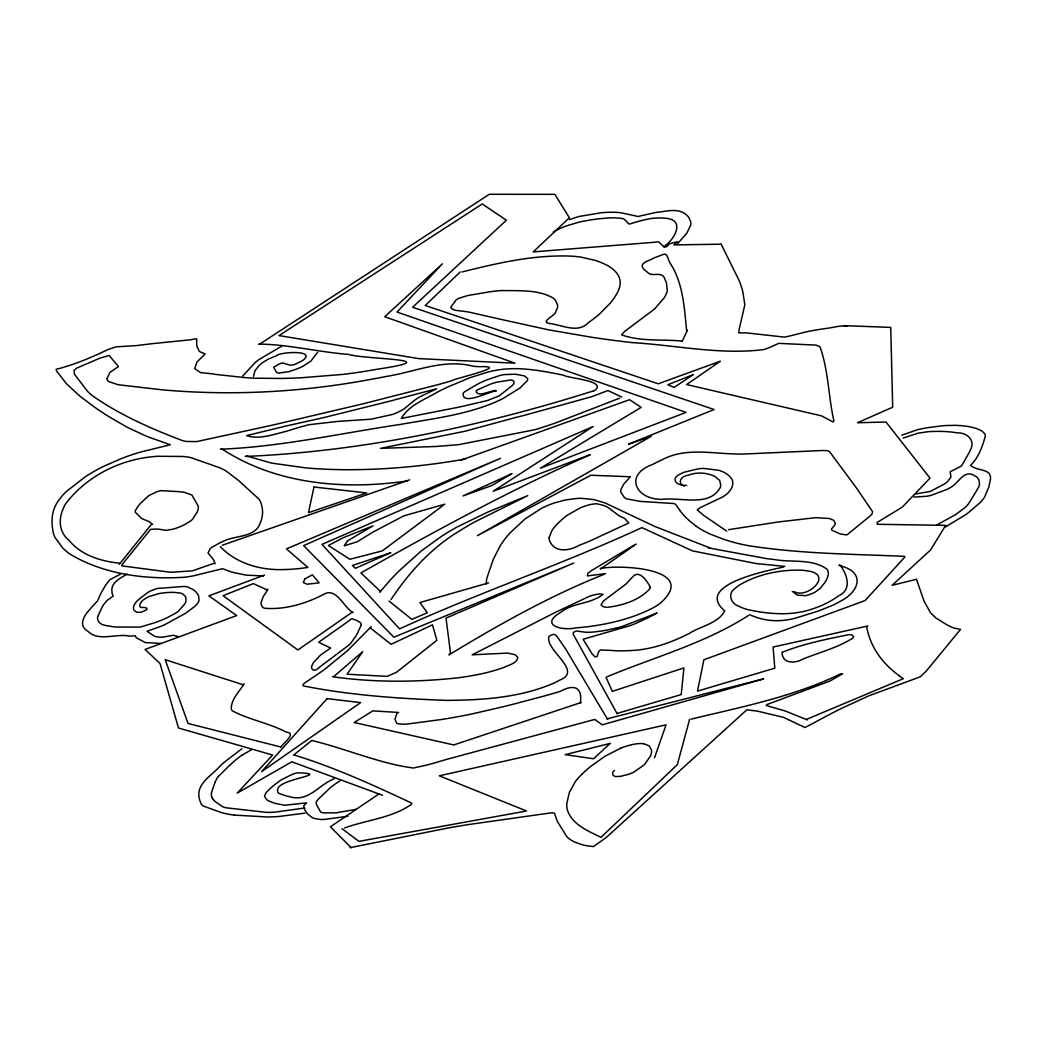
<?xml version="1.0" encoding="UTF-8"?>
<svg xmlns="http://www.w3.org/2000/svg" width="1042" height="1042" viewBox="0 0 1042 1042"><rect width="100%" height="100%" fill="white"/><g stroke="black" fill="none" stroke-linecap="round" stroke-linejoin="round"><path stroke-width="1.5" d="M686.665 331.017C684.477 309.604 683.409 286.85 672.767 267.403A427.077 142.559 -23.6 0 1 671.426 265.319A455.328 151.989 -23.6 0 1 669.133 261.125L666.841 255.407L665.33 254.248A5.145 1.719 -23.6 0 0 663.559 254.339L654.949 257.556A46.278 15.448 -23.6 0 0 649.987 259.953C640.999 263.326 639.319 266.465 647.408 272.17C651.992 277.927 662.517 269.891 665.017 279.647A212.242 70.843 -23.6 0 1 666.45 282.916L667.297 290.601A66.401 22.169 -23.6 0 1 666.346 293.649L665.89 294.691A101.282 33.813 -23.6 0 1 664.08 297.999L654.532 309.057L624.549 331.473L621.579 334.847C640.387 341.789 662.048 339.106 681.82 341.06M253.493 376.409L254.899 370.926L258.429 366.276A34.712 11.592 -23.6 0 1 262.141 362.903L268.028 359.256A33.578 11.201 -23.6 0 1 270.295 358.266L272.991 357.159A127.697 42.631 -23.6 0 1 276.469 355.778C278.644 352.144 316.039 349.487 303.535 359.816A5.497 1.837 -23.6 0 1 302.245 360.766L294.769 364.44A4.585 1.537 -23.6 0 1 293.466 364.83L291.877 365.078A13.533 4.52 -23.6 0 1 289.754 365.091L282.616 362.955A2.787 0.938 -23.6 0 0 281.431 363.202L280.572 363.502A19.199 6.408 -23.6 0 0 278.514 364.296L273.694 367.292L275.961 371.421A43.998 14.679 -23.6 0 0 276.638 372.241L277.485 372.919A6.005 2.006 -23.6 0 0 278.305 373.088L288.621 371.72L296.931 368.959A36.053 12.035 -23.6 0 0 303.027 366.237L310.607 361.274A30.739 10.264 -23.6 0 0 311.792 359.92L312.665 358.748A110.165 36.77 -23.6 0 1 314.098 356.794L317.576 352.365M689.596 719.397L677.313 764.672L601.013 837.299C588.17 831.086 571.876 824.548 567.278 809.647A154.307 51.514 -23.6 0 1 566.848 803.382L569.323 792.506L575.314 781.643A83.764 27.965 -23.6 0 1 580.459 775.665L581.97 774.154M654.506 757.781L666.059 724.828L439.294 775.821L526.601 811.015M215.238 781.839L211.773 791.62A65.333 21.804 -23.6 0 0 211.956 797.586M682.158 341.372L687.473 330.145M397.197 712.715L394.944 719.123L396.611 723.083A22.807 7.607 -23.6 0 0 399.203 723.969L403.593 724.164A76.144 25.412 -23.6 0 0 408.334 723.903L440.388 719.644A319.152 106.531 -23.6 0 0 472.664 713.783L502.413 706.906A687.616 229.527 -23.6 0 0 515.464 703.637L545.409 695.691A342.544 114.346 -23.6 0 0 560.257 691.406C574.129 683.578 582.908 687.486 580.29 703.389M267.963 589.277L263.196 596.74L261.138 602.276A49.326 16.464 -23.6 0 0 261.138 604.542L262.558 607.265A22.286 7.437 -23.6 0 0 264.746 608.254C283.177 609.791 301.88 604.738 318.5 596.949A91.006 30.374 -23.6 0 0 324.7 593.836C336.618 587.701 344.303 608.007 353.082 612.657M390.971 599.645C409.128 572.227 431.648 547.415 460.134 530.573A109.241 36.47 -23.6 0 1 474.475 522.042L527.747 495.627L487.708 512.13L458.076 526.51A100.084 33.409 -23.6 0 0 441.769 536.122L421.463 550.788L400.05 570.026A349.878 116.795 -23.6 0 0 390.724 579.547L379.731 592.299M244.128 683.747C239.465 691.601 231.077 699.117 231.285 708.873A39.987 13.351 -23.6 0 0 232.223 710.735C248.973 719.788 268.732 722.914 285.782 731.914A42.488 14.184 -23.6 0 0 287.826 732.383C296.149 733.972 281.952 744.353 280.65 747.414M242.721 376.006L255.407 362.316A38.02 12.686 -23.6 0 1 258.911 359.62L281.731 346.191M119.231 564.386L151.194 524.673M663.728 246.615C674.617 239.986 685.962 219.276 665.187 218.247A85.04 28.395 -23.6 0 0 659.768 217.947L653.347 218.247A35.493 11.853 -23.6 0 0 649.14 218.859L644.959 219.745A75.975 25.36 -23.6 0 0 639.371 221.112L636.87 221.803A35.649 11.905 -23.6 0 0 633.836 222.727L630.136 223.874A3.543 1.185 -23.6 0 1 629.003 224.004L626.958 222.076A35.545 11.866 -23.6 0 0 626.516 221.399L624.002 219.107A25.763 8.596 -23.6 0 0 622.374 218.468L614.793 217.791A105.659 35.272 -23.6 0 0 607.395 218.038L600.895 218.599A165.261 55.161 -23.6 0 0 592.143 219.706L582.556 221.36A47.242 15.773 -23.6 0 0 578.258 222.363L567.213 225.658A29.319 9.782 -23.6 0 0 559.476 228.797L553.354 231.897M614.48 770.416C610.43 773.151 613.373 777.606 617.593 776.485A22.312 7.45 -23.6 0 0 621.24 776.173L628.899 774.219A15.37 5.132 -23.6 0 0 633.81 772.122L644.347 764.763L650.599 755.854A66.74 22.273 -23.6 0 0 651.419 749.875L649.153 745.825L643.565 743.688M218.599 776.264L229.553 765.375M371.304 626.581L347.715 650.482L324.518 669.446A132.529 44.233 -23.6 0 1 315.557 675.685L304.264 683.252L302.975 684.724L303.222 685.883C350.177 695.314 398.891 698.596 446.849 700.38C482.915 700.133 520.218 697.658 553.732 683.2A31.56 10.537 -23.6 0 0 560.14 679.918C583.312 670.566 544.341 650.039 549.056 636.31A5.77 1.928 -23.6 0 1 553.354 634.396L555.139 634.656L557.066 636.584L565.715 649.049L607.694 719.475M904.951 556.949L865.068 600.57L703.871 659.768L697.502 691.12L774.805 668.169L773.073 647.043L867.882 625.955M677.691 243.528L686.86 233.174L690.677 225.15A63.171 21.087 -23.6 0 0 690.781 221.959L688.983 217.726A137.114 45.77 -23.6 0 0 686.118 214.561C677.652 207.436 665.877 211.695 655.991 212.399A27.431 9.157 -23.6 0 0 652.722 213.141L637.991 216.462L621.514 212.881A72.093 24.07 -23.6 0 0 616.916 212.386L614.806 212.294A173.767 58 -23.6 0 0 611.875 212.255A105.164 35.102 -23.6 0 0 606.809 212.36A126.629 42.266 -23.6 0 0 601.612 212.698L578.753 216.528L569.57 219.575M460.264 271.897L425.24 305.475L658.231 383.795L720.387 361.17L686.626 384.563L821.461 415.849L833.17 422.01M333.883 676.453L362.72 651.667L347.038 674.239L387.207 676.362L396.572 672.207L436.858 640.335L432.456 624.822L391.115 644.321L370.236 627.883M293.414 755.255L312.027 740.315M241.848 748.768L223.509 762.822A51.201 17.089 -23.6 0 0 220.63 765.44C210.588 777.111 192.692 785.043 200.911 803.226A50.368 16.815 -23.6 0 0 203.164 805.974L221.165 812.526M842.757 673.744L829.862 681.077L766.912 704.574M352.417 612.032L297.908 649.987L223.092 595.698L253.336 583.611L266.843 589.837M600.583 568.906L636.271 544.08M748.729 615.288C705.33 643.318 654.493 657.007 607.147 676.727M379.001 793.913L330.431 826.788L351.18 847.719M259.197 344.433L489.323 194.281L554.878 194.346L569.375 217.765L533.217 251.904L658.739 241.913L664.392 247.241L666.984 246.433L669.381 243.815L677.482 241.718L673.966 244.896L719.775 244.219M593.211 391.401C610.521 380.799 567.851 378.507 563.305 375.133C541.983 370.874 519.984 366.458 498.219 369.91A61.66 20.579 -23.6 0 0 487.513 372.163L469.473 377.881L448.998 386.478A124.962 41.719 -23.6 0 0 437.887 391.844C425.188 399.412 408.92 404.986 401.339 418.441L459.939 406.953L487.695 400.441L499.235 395.856L512.846 385.045A14.666 4.897 -23.6 0 0 513.81 383.495A16.008 5.34 -23.6 0 0 510.854 379.965L496.865 382.167A52.621 17.571 -23.6 0 0 490.626 384.055L477.184 389.968A5.314 1.771 -23.6 0 0 476.077 391.05C477.353 397.744 491.043 390.516 495.679 390.424M840.972 673.679C793.952 696.694 741.657 706.906 691.054 719.149M339.861 781.057L336.566 783.102A36.118 12.048 -23.6 0 0 330.379 787.648L324.283 793.457A82.136 27.418 -23.6 0 1 322.46 795.28C319.985 798.029 313.551 801.624 317.263 805.896A79.7 26.61 -23.6 0 1 317.68 806.769L320.467 811.757A27.326 9.117 -23.6 0 0 322.955 812.838L335.732 812.877L356.09 809.347M634.018 545.187L591.804 570.378L587.948 573.243L587.349 575.926L605.571 573.608M251.487 749.732L244.232 753.913A23.64 7.893 -23.6 0 0 242.031 755.294M945.524 526.861L966.794 514.019L980.327 502.465A66.805 22.299 -23.6 0 0 984.625 497.034L988.884 486.888A242.044 80.794 -23.6 0 0 989.561 483.332C994.667 467.168 978.164 472.247 970.493 465.383C978.529 457.646 982.411 446.797 985.289 436.181A38.098 12.712 -23.6 0 0 984.872 433.876L981.746 430.841L977.018 428.744A149.501 49.899 -23.6 0 0 970.897 427.038A135.877 45.353 -23.6 0 0 964.071 425.931A142.181 47.463 -23.6 0 0 954.928 425.357L946.918 425.488A98.404 32.849 -23.6 0 0 941.89 425.865L927.94 427.65A85.144 28.421 -23.6 0 0 917.624 429.656L901.747 435.243M127.241 574.129C120.064 578.036 109.918 583.273 112.119 592.429A12.1 4.038 -23.6 0 0 112.132 593.445L113.213 596.063L108.29 599.593A10.264 3.426 -23.6 0 1 107.261 600.218L103.458 604.816A143.848 48.01 -23.6 0 1 102.246 606.874L97.688 616.603A79.726 26.61 -23.6 0 0 97.648 619.417C99.107 625.799 107.378 625.513 112.484 626.62A100.735 33.631 -23.6 0 0 116.144 627.01L139.354 627.141A12.843 4.285 -23.6 0 0 141.751 626.659L154.646 622.725A42.214 14.093 -23.6 0 0 167.723 617.437L176.033 612.93A14.314 4.78 -23.6 0 0 178.495 611.12L184.903 603.748A31.442 10.498 -23.6 0 0 185.958 601.325L185.945 598.108A59.173 19.759 -23.6 0 0 185.007 595.998L182.793 593.992A36.678 12.244 -23.6 0 0 180.448 593.093L174.04 592.364A73.513 24.539 -23.6 0 0 169.325 592.416L168.218 592.481A60.631 20.241 -23.6 0 0 163.164 592.963L162.213 593.08A93.48 31.208 -23.6 0 0 159.426 593.497L148.811 596.61A20.501 6.838 -23.6 0 0 146.427 597.9L143.522 599.762A8.388 2.8 -23.6 0 0 142.051 601.039L140.826 602.745A46.187 15.422 -23.6 0 0 140.11 604.217C137.297 609.896 146.948 605.597 147.052 609.114A3.048 1.016 -23.6 0 1 146.167 609.961L142.52 611.706A6.968 2.318 -23.6 0 1 140.305 612.292L136.802 612.279L134.275 610.508A40.586 13.546 -23.6 0 1 133.558 608.788A34.308 11.449 -23.6 0 1 134.249 604.907L136.098 602.081A18.235 6.083 -23.6 0 1 137.414 600.726L138.873 599.437A100.892 33.683 -23.6 0 1 141.035 597.652L147.769 592.507A14.341 4.793 -23.6 0 1 150.191 591.088L157.082 588.483L183.965 586.451A39.817 13.285 -23.6 0 1 187.43 586.893L193.538 589.759A132.073 44.09 -23.6 0 1 196.873 593.054A107.521 35.897 -23.6 0 1 198.254 595.308A125.756 41.98 -23.6 0 1 198.827 596.714L198.983 600.609A26.858 8.961 -23.6 0 1 194.815 606.418L185.489 613.334L165.261 624.405A24.148 8.062 -23.6 0 1 160.937 626.333L147.013 631.27L149.566 633.054A81.602 27.235 -23.6 0 1 150.777 633.862L154.073 635.972A45.887 15.317 -23.6 0 0 156.873 636.844L160.807 637.261A15.656 5.223 -23.6 0 0 163.255 637.066L173.063 635.281L177.921 636.519M936.68 525.025L955.683 514.566L965.061 507.519A34.959 11.67 -23.6 0 0 968.539 503.755L970.962 499.913A71.195 23.771 -23.6 0 1 972.525 497.386L978.842 486.848A57.388 19.16 -23.6 0 0 979.402 484.191L979.285 481.769A89.312 29.814 -23.6 0 0 978.438 479.112L976.797 476.989A30.713 10.251 -23.6 0 0 975.338 476.194C964.319 468.314 959.226 482.667 950.994 487.174A35.675 11.905 -23.6 0 1 947.282 489.297L931.066 495.38A25.933 8.662 -23.6 0 1 926.95 496.226L913.938 497.086M333.948 778.726L330.965 780.237A36.079 12.048 -23.6 0 0 327.709 782.021C314.736 789.849 305.957 802.014 288.373 796.401A46.213 15.422 -23.6 0 1 286.394 795.997L278.878 793.34A22.312 7.45 -23.6 0 1 277.797 792.115L277.55 790.657A29.918 9.99 -23.6 0 1 277.849 789.185C278.422 778.765 333.883 774.063 297.4 772.825A12.804 4.272 -23.6 0 0 292.854 774.128L282.46 779.169A22.103 7.372 -23.6 0 0 279.699 780.914L274.333 784.978A83.021 27.717 -23.6 0 0 270.829 787.973L268.81 789.849A39.049 13.038 -23.6 0 0 266.895 791.842A51.162 17.076 -23.6 0 0 265.749 793.209L264.512 796.205L266.244 799.136A84.871 28.329 -23.6 0 0 268.315 800.777L274.32 803.2L284.635 805.245L306.608 802.861L303.73 805.844L304.798 809.66A233.551 77.968 -23.6 0 0 305.853 811.575L306.843 813.047A91.683 30.609 -23.6 0 0 307.742 814.102L312.001 817.449A53.142 17.74 -23.6 0 0 314.84 818.504L317.341 819.025A63.64 21.244 -23.6 0 0 323.671 819.52L347.924 816.264M101.582 352.561L106.623 350.177A20.579 6.864 -23.6 0 1 108.524 349.33L116.17 346.843L135.799 345.631A85.757 28.629 -23.6 0 0 139.25 345.267L147.769 344.199A240.402 80.247 -23.6 0 1 153.721 343.521L191.116 339.731A6.513 2.175 -23.6 0 0 193.057 339.184L196.651 338.806L196.717 344.277A61.257 20.449 -23.6 0 0 197.094 346.634L198.879 350.542A47.867 15.982 -23.6 0 0 199.777 351.675L205.157 353.954L196.99 361.965L194.711 368.621L200.663 372.632L213.076 373.883A38.867 12.973 -23.6 0 0 214.899 374.325L243.255 377.425A357.093 119.205 -23.6 0 0 254.222 378.207L281.418 378.441A743.519 248.191 -23.6 0 0 301.151 377.777L343.326 374.365A368.621 123.047 -23.6 0 0 359.047 372.228L364.114 371.447A413.57 138.052 -23.6 0 0 378.376 369.037C449.467 358.435 365.703 359.79 348.562 354.384C318.67 352.17 288.139 344.29 258.859 344.12M120.39 574.168L110.035 579.599L105.32 585.5A128.309 42.826 -23.6 0 1 104.226 587.571L101.777 591.817A150.491 50.237 -23.6 0 0 100.761 593.679L99.771 595.79A69.983 23.354 -23.6 0 0 99.277 597.092L97.701 600.687L91.878 607.03A67.3 22.468 -23.6 0 0 89.899 609.362C83.946 615.575 77.837 625.734 88.023 631.348C98.625 641.95 116.014 633.236 129.338 636.102A65.177 21.752 -23.6 0 0 132.855 635.907L135.343 635.802L136.163 637.704L145.333 642.588L161.106 643.409M806.677 719.319L903.193 678.733M620.628 748.247L605.35 756.023L590.749 766.365A93.637 31.26 -23.6 0 0 581.97 774.154M604.438 574.168C550.059 595.803 498.858 624.575 448.92 654.91L450.522 653.152L446.015 618.114L573.725 563.071L393.902 637.209L303.652 545.63L500.486 458.298L286.433 548.887L307.182 566.822M619.56 398.213L555.998 422.778A181.542 60.592 -23.6 0 1 549.824 424.941L538.44 428.653A56.711 18.925 -23.6 0 1 533.699 429.955L458.636 444.673L435.751 446.497L380.486 448.373L465.045 431.232L515.686 417.464A269.852 90.081 -23.6 0 0 525.963 414.898L591.53 396.742L607.981 390.555L621.813 397.093M214.444 563.175L192.262 570.873L172.555 572.188A82.943 27.691 -23.6 0 1 167.645 571.902L125.001 566.275A40.299 13.455 -23.6 0 1 123.282 566.132L121.627 565.624L122.617 563.93L150.621 529.349L157.785 528.997L166.121 530.365L173.285 529.115A21.622 7.216 -23.6 0 0 184.851 524.478L190.66 520.896A14.249 4.754 -23.6 0 0 192.692 519.124L197.172 511.987A49.117 16.398 -23.6 0 0 197.863 510.202L198.032 509.551A60.358 20.15 -23.6 0 0 198.24 506.138L191.884 495.015L184.903 492.462A116.951 39.036 -23.6 0 0 181.256 491.902A98.117 32.745 -23.6 0 0 177.687 491.577L161.588 490.691A8.805 2.944 -23.6 0 0 159.869 490.938L159.205 491.082A13.898 4.637 -23.6 0 0 156.873 491.733L148.759 495.64L140.592 503.195A105.555 35.233 -23.6 0 0 138.443 505.774L135.473 510.411A18.808 6.278 -23.6 0 0 135.278 512.13L141.1 518.056A72.224 24.109 -23.6 0 0 142.975 519.137L147.404 520.883A57.675 19.251 -23.6 0 1 149.345 521.834L152.653 524.439M264.394 575.106L208.882 595.868L236.69 615.575L145.085 649.427L160.038 663.533L178.482 728.006L272.639 755.046L237.211 793.118L291.851 761.793L382.557 795.307M903.114 438.083L918.249 433.12L927.836 431.74A152.861 51.032 -23.6 0 1 944.86 431.531L950.017 431.909A185.411 61.895 -23.6 0 1 957.468 432.912C967.276 432.352 975.846 440.805 970.258 450.157A80.833 26.975 -23.6 0 1 969.321 452.319L961.532 465.969L950.161 471.739L950.955 476.962L947.999 481.143A22.872 7.633 -23.6 0 1 944.625 483.892L930.428 491.381L915.827 493.921M461.059 460.121L629.576 399.698L641.156 407.357L540.316 468.236L686.092 412.372L397.041 312.066L442.368 263.834L384.745 316.716L515.008 363.176L418.871 358.63L278.982 335.589L482.251 203.971L506.386 220.227L412.606 307.247L714.083 409.519L628.534 444.192L651.198 436.324L477.444 535.653L590.84 475.256L630.332 476.754L623.78 484.113L621.032 489.219A41.98 14.015 -23.6 0 0 620.732 491.928L624.458 497.633A53.194 17.753 -23.6 0 0 626.763 498.91L640.218 501.384L673.666 503.52A25.451 8.492 -23.6 0 1 675.594 504.367L679.097 509.199A319.243 106.571 -23.6 0 0 680.009 510.567M222.272 545.253L409.61 479.841M581.084 702.516L453.778 744.939L354.176 722.51L372.854 710.891L398.656 712.467M496.344 391.05C490.717 390.463 462.14 406.51 463.13 393.42A12.048 4.025 -23.6 0 1 464.563 391.779L479.203 383.248A56.958 19.017 -23.6 0 1 487.278 379.757L499.339 375.641A25.438 8.492 -23.6 0 1 504.224 374.612L513.953 374.234A125.496 41.888 -23.6 0 1 517.288 374.495L524.517 375.928L527.643 378.585A17.558 5.861 -23.6 0 1 527.343 380.577L520.192 387.858L503.833 398.044A44.832 14.966 -23.6 0 1 496.552 401.6C466.113 414.911 432.69 418.676 400.271 424.446C340.395 433.303 280.975 446.888 220.305 449.206M616.864 713.496L681.207 694.571L683.93 667.896L612.331 691.367L606.014 677.287M488.633 582.882L419.887 602.55L427.272 612.748L411.916 619.391L389.044 601.078M763.773 678.876L602.302 724.828L595.19 719.735M344.642 827.908C366.615 820.015 392.365 817.918 411.603 804.216L411.668 803.135C374.221 785.447 335.211 767.707 295.212 755.32M594.852 719.423L447.786 759.071A366.797 122.435 -23.6 0 0 438.33 761.832L434.553 762.952A82.37 27.496 -23.6 0 1 421.632 766.222L417.777 767.029A24.357 8.128 -23.6 0 0 416.162 767.407L414.495 767.811A6.916 2.305 -23.6 0 1 413.335 768.006C378.858 763.408 346.113 748.768 312.366 740.628M607.017 718.85L762.913 679.006M915.293 579.573L892.095 585.317L930.506 550.059L945.654 525.363L877.312 524.282L877.117 522.472L902.242 507.167L930.011 478.135L885.987 422.01L857.462 422.739L892.694 407.214L890.741 327.409L844.059 325.638M462.062 271.962C497.034 263.183 532.762 254.899 569.062 256.058A170.38 56.88 -23.6 0 1 580.824 257.087L595.086 260.357A270.008 90.133 -23.6 0 1 604.581 264.069C612.266 267.651 620.876 274.241 620.172 283.685A104.265 34.803 -23.6 0 1 617.554 292.359L614.962 296.827A115.024 38.398 -23.6 0 1 609.935 303.496L599.58 313.955A74.386 24.839 -23.6 0 1 588.665 322.421C577.698 334.195 561.977 324.609 548.821 323.411C540.147 321.275 556.128 315.765 556.181 310.672A49.417 16.49 -23.6 0 0 557.353 307.911A45.093 15.057 -23.6 0 0 557.691 305.436L555.633 300.617A147.091 49.104 -23.6 0 0 553.237 298.09C538.089 289.285 518.564 290.913 501.436 290.536A139.771 46.656 -23.6 0 0 489.323 291.864L467.637 295.563L458.636 298.416A6.578 2.201 -23.6 0 0 456.109 299.927L450.978 307.064A15.552 5.184 -23.6 0 0 451.069 308.158L454.312 310.138L462.57 311.193A180.852 60.371 -23.6 0 1 469.356 312.17L498.558 318.839A443.931 148.185 -23.6 0 1 504.888 320.259L548.73 329.871L591.53 337.243A1997.188 666.672 -23.6 0 0 632.116 342.597C675.711 345.189 720.1 355.075 763.682 349.591A20.645 6.89 -23.6 0 0 770.272 347.22L778.778 343.352L815.912 345.11L819.937 346.699C828.559 370.379 828.338 396.65 833.965 421.137M350.19 847.641L447.943 828.012A773.438 258.182 -23.6 0 1 468.34 824.574L552.039 812.721L554.526 813.242L556.584 819.259A214.352 71.546 -23.6 0 0 557.691 821.93L566.77 836.583A139.172 46.46 -23.6 0 0 574.403 841.897L579.665 843.903A244.414 81.589 -23.6 0 0 585.5 845.531L593.471 846.586L606.418 837.338L746.84 709.81L757.3 711.1L783.48 717.339L804.997 727.537L815.026 722.275A282.291 94.236 -23.6 0 1 841.597 708.352L868.728 695.874L920.229 676.831L926.234 671.126L960.516 629.394L953.352 627.896L947.217 625.005L936.172 618.14L930.727 613.1L924.072 601.234L916.426 579.013M783.623 566.965C772.578 569.805 692.656 584.054 724.724 610.846C718.485 623.468 700.224 626.19 688.931 633.64C670.501 642.927 650.586 649.974 629.759 650.586A162.291 54.171 -23.6 0 1 618.14 650.82A145.971 48.727 -23.6 0 1 610.078 650.338L600.4 649.987L598.694 651.524L597.105 656.499L594.956 656.838L592.012 653.751L583.09 639.267L629.72 625.734A40.521 13.52 -23.6 0 0 635.672 623.442L644.373 619.508A169.325 56.529 -23.6 0 0 649.127 617.216L657.072 613.009L622.4 626.372A26.584 8.87 -23.6 0 1 618.088 627.675L606.991 630.071A139.784 46.656 -23.6 0 1 602.015 630.931L594.344 631.934A62.416 20.84 -23.6 0 1 590.033 632.22A68.746 22.95 -23.6 0 1 584.796 632.155L576.109 630.957L573.569 632.364L573.087 634.044L617.19 713.809M525.142 811.262L358.943 841.376L342.05 828.703M304.707 808.006L274.697 812.161A108.251 36.131 -23.6 0 1 266.544 812.382L225.997 807.784A63.223 21.101 -23.6 0 1 222.298 806.547L215.577 801.819A165.131 55.122 -23.6 0 1 213.363 799.54M465.11 459.066C426.321 465.943 386.96 469.747 347.546 469.721A659.508 220.149 -23.6 0 1 305.905 467.91L271.675 463.117L246.368 455.901M304.967 813.138L279.399 816.433A165.483 55.239 -23.6 0 1 267.481 816.98L234.32 815.091M728.553 529.675L778.543 521.938L815.782 517.653L829.25 518.499L833.639 520.258L835.28 523.175A21.074 7.034 -23.6 0 1 834.811 525.051L831.503 528.945L831.842 530.209L840.425 534.012L846.938 534.911L869.744 516.311L872.102 513.94L872.558 511.687L856.472 488.008L829.588 451.681L827.335 450.626L822.229 450.509L742.568 454.091A192.249 64.174 -23.6 0 1 735.574 453.973C711.048 453.478 684.868 447.461 662.061 459.822A47.255 15.773 -23.6 0 0 652.553 464.511C624.679 474.357 634.943 498.076 659.117 499.235A36.444 12.165 -23.6 0 0 661.709 499.418C680.543 496.708 709.472 507.845 720.452 487.122A104.122 34.751 -23.6 0 0 720.66 484.895L719.696 480.453L715.164 476.611A113.448 37.864 -23.6 0 0 708.925 474.227L705.577 473.498A57.167 19.082 -23.6 0 0 702.503 473.146A72.119 24.07 -23.6 0 0 700.159 473.042L695.6 473.315A16.972 5.666 -23.6 0 0 692.083 474.045A20.293 6.773 -23.6 0 0 688.072 475.269C681.676 475.881 676.388 482.459 684.138 486.171M307.846 567.447L301.464 568.307A153.969 51.397 -23.6 0 1 282.903 569.583C260.2 570.235 236.365 563.514 220.344 546.685M407.344 480.948C344.329 490.222 275.791 484.491 221.438 448.646M245.248 456.461C331.747 452.749 417.542 438.343 501.397 417.139A686.925 229.305 -23.6 0 0 592.872 391.089M600.257 568.593C618.206 564.36 699.416 567.825 660.797 602.81A28.395 9.482 -23.6 0 1 652.696 608.046C632.546 618.453 610.143 623.806 587.766 626.724A174.613 58.287 -23.6 0 1 575.692 627.87C562.576 631.061 538.675 625.213 560.713 612.357C570.521 604.36 583.52 604.152 594.656 599.202A32.068 10.707 -23.6 0 0 598.46 597.457L603.201 594.344L600.114 593.901A23.588 7.88 -23.6 0 0 595.308 594.643L593.015 595.203A18.456 6.161 -23.6 0 0 589.251 596.389L555.699 612.201L472.182 654.819L507.806 653.087L515.048 654.715L517.835 657.307C517.158 663.533 508.691 664.848 504.094 667.349C489.506 672.689 474.149 675.659 458.78 677.717C416.891 682.341 374.169 682.679 332.424 676.701M847.654 325.781L839.8 326.198A28.29 9.443 -23.6 0 0 837.364 326.55L833.287 327.305A68.525 22.872 -23.6 0 1 830.135 327.852L820.38 329.311A237.407 79.244 -23.6 0 0 814.675 330.223L810.142 331.03A41.862 13.976 -23.6 0 0 807.993 331.473L787.088 336.631A15.396 5.145 -23.6 0 1 784.118 337.087L746.046 332.841L739.885 332.919A5.874 1.967 -23.6 0 1 738.804 332.632L739.156 328.842A117.941 39.375 -23.6 0 0 739.82 326.537L744.848 304.746L742.816 291.591A879.292 293.505 -23.6 0 0 739.052 280.35L720.908 243.659M119.7 563.201C102.129 561.482 83.034 555.933 70.817 542.374A127.137 42.435 -23.6 0 1 69.006 540.459C58.808 531.85 58.261 519.307 63.64 507.649A69.189 23.093 -23.6 0 1 66.141 503.091C86.538 476.598 119.009 460.03 152.119 456.761A69.163 23.093 -23.6 0 1 157.511 456.279L182.78 456.461A120.638 40.273 -23.6 0 1 190.504 457.516L219.823 467.793A271.897 90.758 -23.6 0 1 226.518 471.297L238.527 480.479L258.963 499.118A123.829 41.328 -23.6 0 1 260.357 501.462L261.281 503.924A256.853 85.744 -23.6 0 1 262.297 508.496L262.493 510.398A154.516 51.579 -23.6 0 1 260.005 523.644C254.535 538.154 234.085 535.054 222.363 541.775A16.503 5.51 -23.6 0 0 219.432 543.064L212.19 547.128A11.54 3.855 -23.6 0 0 210.237 548.678L207.996 552.95L211.865 557.561A100.787 33.644 -23.6 0 1 213.636 559.971L215.108 563.8M263.6 575.979L246.094 575.119L233.525 572.527A294.3 98.235 -23.6 0 1 229.045 571.172L223.275 568.932A5.666 1.889 -23.6 0 0 221.842 568.841L193.473 575.835A79.114 26.402 -23.6 0 1 184.603 577.229C145.424 579.769 103.275 574.363 69.358 553.732A470.632 157.095 -23.6 0 1 62.507 547.714L54.952 537.398A230.699 77.004 -23.6 0 1 53.363 533.022C51.332 523.488 51.24 512.859 56.229 504.185A99.133 33.097 -23.6 0 1 58.782 500.134L62.637 495.302A58.938 19.668 -23.6 0 1 67.235 490.769L85.275 476.832A50.967 17.011 -23.6 0 1 90.185 473.68L94.132 471.362A68.785 22.963 -23.6 0 1 103.458 466.399L121.64 458.467A90.224 30.114 -23.6 0 1 131.136 455.028A79.296 26.467 -23.6 0 1 140.748 452.02L170.328 444.752L155.519 439.516A615.314 205.391 -23.6 0 1 146.271 436.142L127.45 427.402L109.097 416.774A2025.023 675.971 -23.6 0 1 94.067 406.797L80.13 396.364L66.61 383.912L56.62 371.056L56.151 369.246L58.078 368.751A21.478 7.164 -23.6 0 0 60.579 368.191L70.374 365.169A118.996 39.726 -23.6 0 0 76.548 362.994L78.528 362.264A88.648 29.593 -23.6 0 0 88.466 358.357L89.873 357.758A112.77 37.642 -23.6 0 0 101.595 352.574M904.287 556.324C852.148 554.07 799.631 553.823 747.987 545.578A427.324 142.65 -23.6 0 1 734.271 542.491A610.56 203.815 -23.6 0 1 723.799 539.352L710.136 534.09A423.065 141.23 -23.6 0 1 696.916 526.705L695.431 525.65M784.756 566.405L755.828 563.501L692.461 550.879L641.924 527.604C562.393 564.36 479.229 592.416 399.555 628.86L322.004 544.38L593.224 426.465L493.127 491.277L590.371 454.638C511.57 489.362 435.882 530.678 360.91 572.931L380.525 591.426M686.73 485.364C676.089 486.106 669.602 478.499 681.025 473.693A10.316 3.439 -23.6 0 1 684.125 472.221L698.088 468.874A51.774 17.284 -23.6 0 1 703.767 468.418L718.863 470.294A124.74 41.641 -23.6 0 1 729.882 476.663C736.486 482.707 730.755 491.928 724.594 495.666A13.077 4.363 -23.6 0 1 722.067 497.268L700.25 507.61L697.228 509.903L703.532 515.282L726.639 531.107M708.221 547.858L766.508 558.59A478.213 159.634 -23.6 0 0 773.776 559.45C791.112 562.797 811.822 558.225 826.879 569.101A55.252 18.443 -23.6 0 1 828.221 574.611L827.921 575.992A77.863 25.985 -23.6 0 1 824.691 582.765L820.223 588.287L815.313 591.999A9.938 3.321 -23.6 0 1 812.773 593.289L808.852 594.787A12.673 4.233 -23.6 0 1 805.518 595.633L797.417 595.203L792.272 591.361M766.117 705.447L785.434 711.061L807.342 719.944M279.985 746.788L188.029 723.448L165.209 659.703L243.672 684.933M710.019 547.936L655.158 526.614L605.024 502.921L593.745 499.587L581.944 498.35A77.004 25.698 -23.6 0 0 576.369 498.519L565.402 499.978L554.748 502.817A32.198 10.746 -23.6 0 0 541.215 508.509L525.22 518.825L510.137 532.814A147.547 49.248 -23.6 0 0 500.434 545.383L493.335 559.189L486.835 578.219A150.803 50.342 -23.6 0 0 486.367 584.002M838.875 565.441C866.736 571.745 859.259 592.429 839.227 601.833A29.671 9.899 -23.6 0 1 832.688 605.324L818.595 610.951L795.71 618.088A47.567 15.877 -23.6 0 1 785.577 620.094C773.477 621.827 760.934 619.899 749.862 614.728M794.408 591.739C807.732 599.163 833.782 574.233 807.706 570.977A102.155 34.099 -23.6 0 0 800.855 570.156C779.703 569.687 757.808 574.181 739.481 585.031A20.697 6.903 -23.6 0 0 734.871 588.587C727.199 593.706 731.002 603.891 738.895 606.249A161.927 54.054 -23.6 0 0 747.557 609.57C768.423 614.181 790.813 616.069 811.431 609.283C821.161 606.197 830.513 601.794 838.745 595.737C852.499 589.759 847.068 573.66 839.67 564.569M899.142 675.789L902.867 678.42M213.376 799.54L212.06 797.534M215.329 781.8A54.041 18.04 -23.6 0 1 218.377 776.303M229.8 765.336A61.322 20.475 -23.6 0 1 241.796 755.268M234.268 815.131A213.545 71.286 -23.6 0 1 221.191 812.513M899.246 675.737A645.311 215.407 -23.6 0 1 866.579 626.581M695.561 525.572A481.521 160.742 -23.6 0 1 679.97 510.58M620.628 748.208A29.463 9.834 -23.6 0 1 643.513 743.714M361.327 624.874L357.536 633.028A62.455 20.853 -23.6 0 1 356.598 634.917L350.959 643.044A24.721 8.258 -23.6 0 1 349.018 644.959L335.368 655.288A160.611 53.611 -23.6 0 0 332.216 657.645L323.71 664.001A52.204 17.427 -23.6 0 0 321.327 665.851C318.878 667.505 314.437 672.741 311.91 668.769A36.587 12.217 -23.6 0 1 311.662 666.268L313.434 662.608L320.337 655.236L330.679 648.046L318.657 642.276L348.523 621.149A25.803 8.61 -23.6 0 0 350.19 619.677L351.883 618.779L355.296 619.899A183.014 61.087 -23.6 0 1 358.005 621.136L360.753 622.947L361.327 624.874M782.19 652.305C781.878 664.054 795.411 663.598 802.991 659.052C819.507 652.357 837.273 647.863 852.447 638.355A6.343 2.11 -23.6 0 0 853.32 637.43A6.734 2.253 -23.6 0 0 853.685 636.649L851.809 634.93A19.98 6.669 -23.6 0 0 850.207 634.708A15.76 5.262 -23.6 0 0 848.657 634.695C826.397 639.15 802.9 643.956 782.19 652.305M107.105 378.493L107.261 380.109L108.889 381.659L118.215 384.745L161.614 389.747A672.429 224.46 -23.6 0 0 171.578 390.594C238.566 395.726 306.231 391.61 372.228 379.106A391.766 130.771 -23.6 0 0 386.738 376.383C415.615 371.76 444.009 358.37 473.576 366.315A163.412 54.549 -23.6 0 0 479.906 366.667C511.205 365.768 455.38 378.233 452.397 380.512A268.471 89.625 -23.6 0 1 439.242 384.342L363.502 403.71L273.004 425.006L196.678 441.6L186.401 441.469A139.211 46.473 -23.6 0 1 182.78 440.701C151.168 428.796 119.609 414.885 91.865 395.309A324.922 108.459 -23.6 0 1 87.606 391.401L74.438 374.195L73.995 370.731L76.431 368.23L100.201 358.031L109.149 355.478L118.462 366.563L109.827 372.463L107.105 378.493M549.212 537.464L549.134 538.102A40.898 13.65 -23.6 0 0 549.316 539.977C554.188 553.406 569.114 550.997 579.378 545.24A97.844 32.667 -23.6 0 0 589.459 541.202L628.756 522.993L624.966 518.773A40.781 13.611 -23.6 0 0 623.012 517.6L620.785 516.65A75.949 25.36 -23.6 0 1 618.818 515.582L608.268 507.623A148.798 49.677 -23.6 0 0 603.696 505.448L596.884 503.781A15.317 5.106 -23.6 0 0 594.904 503.846L591.504 504.328A17.558 5.861 -23.6 0 0 588.951 504.901L584.432 506.308A33.227 11.084 -23.6 0 0 580.459 507.793L567.486 515.087A46.486 15.513 -23.6 0 0 564.608 517.288L560.349 521A78.163 26.089 -23.6 0 0 555.907 525.507L553.953 527.786A52.777 17.623 -23.6 0 0 551.726 530.951L549.212 537.464M650.351 587.414L650.273 587.831A9.222 3.074 -23.6 0 1 649.583 589.069C638.928 600.505 622.66 605.363 607.59 607.317A28.603 9.547 -23.6 0 1 603.565 606.835L601.026 605.024L603.305 601.104L626.034 584.002L631.491 578.141A16.737 5.588 -23.6 0 1 632.585 576.955C639.358 568.893 647.564 581.683 650.351 587.414M313.968 487.018L308.458 512.69L366.758 492.931L313.968 487.018M304.746 579.013L303.352 582.569L307.077 584.21L319.178 582.869L312.326 574.793L304.746 579.013M246.837 435.556C258.012 439.932 273.746 434.423 285.716 431.44A191.598 63.953 -23.6 0 0 292.216 429.486A161.601 53.937 -23.6 0 0 297.96 427.689L308.732 424.732L334.195 421.828A75.871 25.321 -23.6 0 1 338.272 421.372L371.03 419.21L392.652 414.416A23.289 7.776 -23.6 0 0 397.471 412.437L400.467 410.978A16.425 5.484 -23.6 0 0 404.231 408.751L412.45 401.978A29.827 9.964 -23.6 0 1 415.354 399.711L418.103 397.862A13.155 4.389 -23.6 0 1 420.239 396.65L436.689 388.744L397.145 399.177A91.436 30.518 -23.6 0 1 392.287 400.545L326.354 416.943A111.937 37.369 -23.6 0 1 318.331 418.806L284.583 426.347A131.566 43.92 -23.6 0 1 279.425 427.624L246.837 435.556M347.533 540.837L344.212 545.826L357.172 541.801L372.802 532.162L403.775 515.881L444.791 504.198L382.31 550.879L349.865 559.28L328.386 545.526L342.74 537.946L372.997 525.845L347.533 540.837M327.11 698.622L261.581 771.666L360.623 702.595L327.11 698.622M610.104 743.415L593.614 758.745L565.168 754.655L610.104 743.415M693.269 374.586L674.122 387.403L667.87 384.758L693.269 374.586M511.804 473.719L491.668 485.598L463.013 495.94L511.804 473.719M390.633 552.781L355.4 568.294L352.404 565.48L390.633 552.781"/></g></svg>
